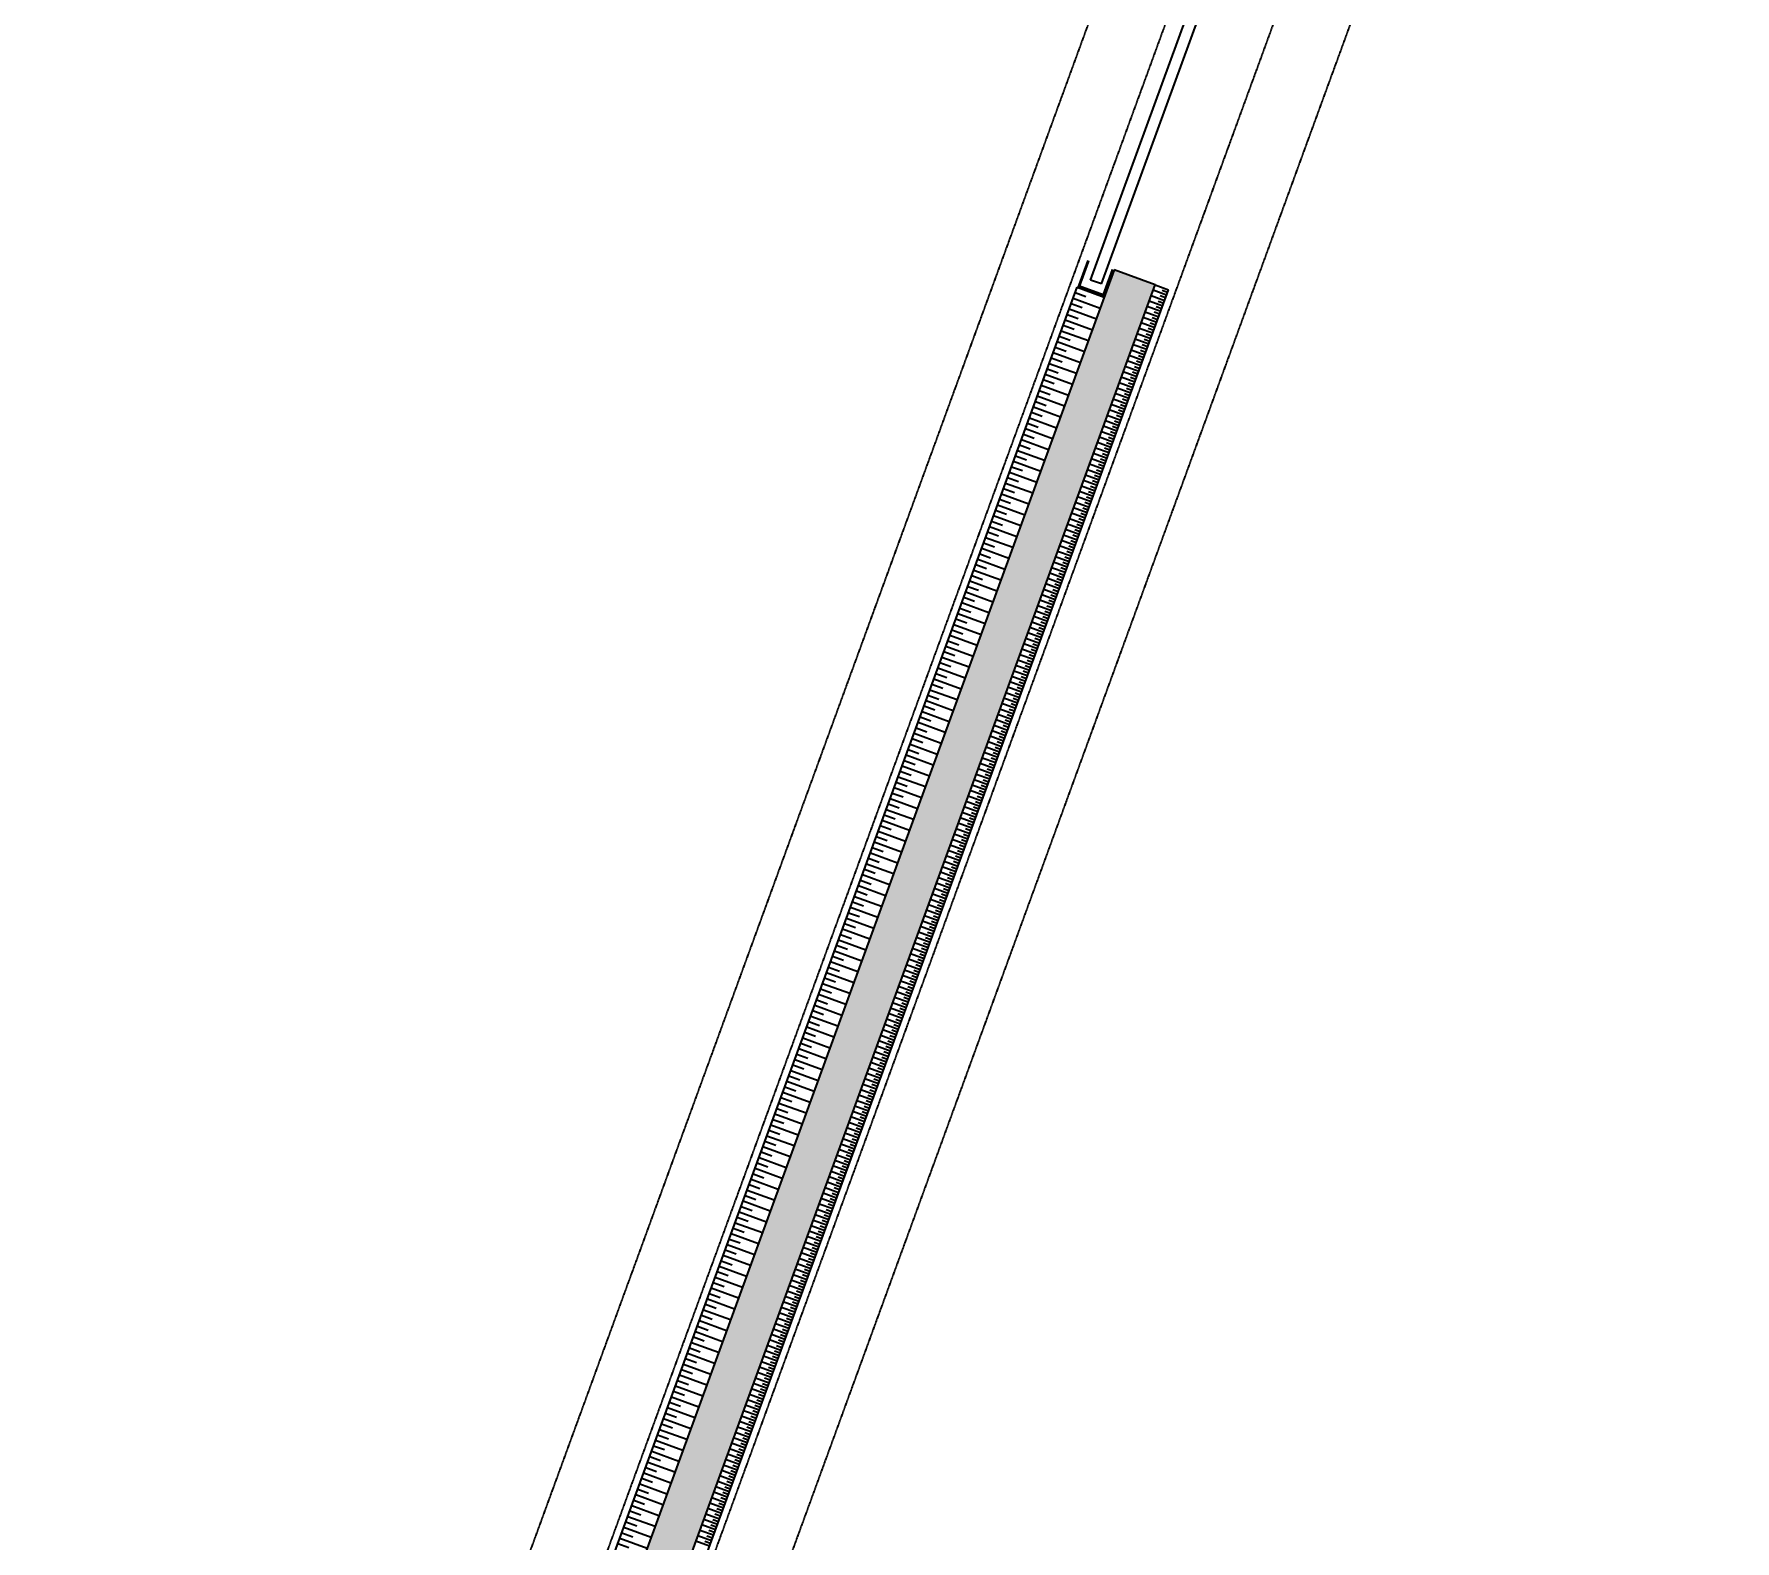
# Model space of a CAD drawing. Extents: x -111898 to 889894, y -2 to 1194865.
# Drawn here: x 677145 to 688891, y 971536 to 981947 of the extents above; entities that cross this region are included whole.
import ezdxf

# ---------------------------------------------------------------- set-up
doc = ezdxf.new("R2010")
doc.units = 0
doc.header["$LTSCALE"] = 10
doc.header["$MEASUREMENT"] = 0
doc.linetypes.add('10平面$0$10平面$0$DASH', pattern=[0.35, 0.25, -0.1])
doc.linetypes.add('10平面$0$DASH', pattern=[0.35, 0.25, -0.1])
doc.layers.get('Defpoints').update_dxf_attribs({"color": 210})
for name, color, linetype in [('0-WALL', 252, 'Continuous'), ('10平面$0$10平面$0$WINDOW', 4, 'Continuous'), ('10平面$0$10平面$0$WINDOW_TEXT', 7, 'Continuous'), ('10平面$0$99平面图例外参$0$A-HATCH-2', 251, 'Continuous'), ('10平面$0$A-LIN-V', 9, 'Continuous'), ('10平面$0$A-SFCE', 30, 'Continuous'), ('10平面$0$AS-WALL', 40, 'Continuous'), ('10平面$0$PUB_HATCH', 8, 'Continuous'), ('WALL', 252, 'Continuous')]:
    doc.layers.add(name, color=color, linetype=linetype)
doc.styles.add('10平面$0$10平面$0$_TCH_WINDOW', font='SIMPLEX', dxfattribs={"height": 3.5, "bigfont": 'GBCBIG'})

# ---------------------------------------------------------------- blocks, each defined once
blk = doc.blocks.new('10平面$0$10平面$0$$DorLib2D$00000126')
at = {"color": 0, "linetype": 'Continuous'}
for p, q in [((-0.532, 0.5), (-0.532, 0.9)), ((0.532, 0.9), (0.532, 0.5))]:
    blk.add_line(p, q, dxfattribs=at)
at = {"color": 0, "linetype": '10平面$0$10平面$0$DASH'}
for p, q in [((-0.532, 0.9), (0.532, 0.9)), ((-0.532, 0.5), (0.532, 0.5))]:
    blk.add_line(p, q, dxfattribs=at)
blk = doc.blocks.new('10平面$0$3333')
at = {"layer": '10平面$0$A-SFCE', "const_width": 20}
blk.add_lwpolyline([(-227064, 766320), (-227064, 766510), (-227244, 766510), (-227244, 766320)], dxfattribs=at)
blk = doc.blocks.new('10平面$0$99平面图例外参$0$$LinePat$填挖边坡')
at = {"color": 0}
for p, q in [((0, 0), (0, -1500)), ((300, 0), (300, -600))]:
    blk.add_line(p, q, dxfattribs=at)
at = {"layer": 'Defpoints', "color": 0}
blk.add_point((600, 0), dxfattribs=at)

msp = doc.modelspace()

# ---------------------------------------------------------------- hatches: boundary and pattern name
at = {"layer": '0-WALL'}
h = msp.add_hatch(dxfattribs=at)
h.set_pattern_fill('草坪或沼泽', color=8, scale=400, angle=-0.200257)
h.set_pattern_definition([(359.79974, (-824318.4, 704905.5), (1605.5824, 1594.398), [240, -48, 64, -48, 240, -960]), (359.79974, (-824398.3, 704953.8), (1605.5824, 1594.398), [160, -120, 240, -120, 160, -800]), (359.79974, (-823836, 705591.9), (1605.5824, 1594.398), [200, -80, 200, -1120]), (359.79974, (-824634.9, 705914.7), (1605.5824, 1594.398), [80, -160, 80, -1280]), (89.79974, (-824474.9, 705914.1), (-1594.398, 1605.5824), [144, -1456]), (89.79974, (-823998.3, 704952.4), (-1594.398, 1605.5824), [160, -1440]), (89.79974, (-823596, 705591), (-1594.398, 1605.5824), [160, -1440]), (44.79974, (-823790.3, 704935.7), (5.5922, 1599.9902), [160, -2102.7417]), (134.79974, (-824206.3, 704937.2), (-1599.9902, 5.5922), [160, -2102.7417]), (63.23469, (-823838.3, 704943.9), (5.5922, 1599.99023), [160, -3417.7088]), (75.7635, (-823918.27, 704952.15), (5.59221, 1599.99023), [160, -6436.969]), (75.7635, (-823516.03, 705590.75), (5.59221, 1599.99023), [128, -6468.969]), (75.7635, (-824442.9, 705914), (5.59221, 1599.99023), [112, -6484.969]), (103.835987, (-824078.27, 704952.7), (5.59221, 1599.99023), [160, -6436.969]), (103.835987, (-823676.03, 705591.3), (5.59221, 1599.99023), [128, -6468.969]), (103.835987, (-824506.9, 705914.2), (5.59221, 1599.99023), [112, -6484.969]), (116.364795, (-824158.3, 704945), (5.5922, 1599.99023), [160, -3417.7069])])
edge = h.paths.add_edge_path()
edge.add_line((741503.08, 933538.38), (741712.87, 934018.57))
edge.add_line((741712.87, 934018.57), (745060.96, 941812.89))
edge.add_line((745060.96, 941812.89), (766890.86, 1001849.76))
edge.add_line((766890.86, 1001849.76), (760346.98, 1016169.02))
edge.add_line((760346.98, 1016169.02), (737579.78, 1026362.54))
edge.add_line((737579.78, 1026362.54), (720756.11, 1037729.77))
edge.add_line((720756.11, 1037729.77), (653654.65, 1067773.01))
edge.add_line((653654.65, 1067773.01), (467795.25, 820503.81))
edge.add_line((467795.25, 820503.81), (468143.58, 820404.89))
edge.add_line((468143.58, 820404.89), (647181.92, 1058601.18))
edge.add_line((647181.92, 1058601.18), (648464.56, 1058132.56))
edge.add_line((648464.56, 1058132.56), (650350.23, 1063296.8))
edge.add_line((650350.23, 1063296.8), (720796.15, 1037558.69))
edge.add_line((720796.15, 1037558.69), (718909.6, 1032395.07))
edge.add_line((718909.6, 1032395.07), (725484.49, 1029992.9))
edge.add_line((725484.49, 1029992.9), (726513.26, 1032808.65))
edge.add_line((726513.26, 1032808.65), (729331.07, 1031779.14))
edge.add_line((729331.07, 1031779.14), (728302.36, 1028963.46))
edge.add_line((728302.36, 1028963.46), (747084.56, 1022101.19))
edge.add_line((747084.56, 1022101.19), (755217.14, 1018452.95))
edge.add_arc((743028.5, 1006160.87), 17310.64, -14.619994, 45.242091, ccw=False)
edge.add_line((759778.64, 1001791.54), (760685.99, 1001458.08))
edge.add_line((760685.99, 1001458.08), (765094.65, 999847.31))
edge.add_line((765094.65, 999847.31), (740941.69, 933744.02))
edge.add_line((740941.69, 933744.02), (741503.08, 933538.38))
at = {"layer": '10平面$0$PUB_HATCH'}
h = msp.add_hatch(dxfattribs=at)
h.set_pattern_fill('石膏板', color=256, scale=30, angle=-20.070289, style=0)
h.set_pattern_definition([(24.929711, (581260.3, 187846.72), (-44.707476, 96.183378), [24, -82.06602]), (114.929711, (581417.13, 187789.42), (-96.183378, -44.707476), [24, -82.06602])])
h.paths.add_polyline_path([(684604.71, 980316.67), (672263.68, 946538.94), (672545.46, 946435.99), (684886.49, 980213.71)])

# ---------------------------------------------------------------- linework, layer by layer
at = {"layer": '10平面$0$A-LIN-V', "color": 8}
for p, q in [((672075.82, 946607.58), (684348.22, 980197.45)), ((684536.07, 980128.81), (684348.22, 980197.45)), ((684886.49, 980213.71), (684980.42, 980179.4)), ((672639.38, 946401.67), (684980.42, 980179.4))]:
    msp.add_line(p, q, dxfattribs=at)
at = {"layer": '10平面$0$AS-WALL', "color": 8}
for p, q in [((684604.71, 980316.67), (672263.68, 946538.94)), ((684886.49, 980213.71), (684604.71, 980316.67)), ((672545.46, 946435.99), (684886.49, 980213.71))]:
    msp.add_line(p, q, dxfattribs=at)
at = {"layer": 'WALL', "color": 8, "linetype": '10平面$0$DASH'}
for p, q in [((670769.92, 944636), (701895.69, 1029828)), ((671239.56, 944464.41), (702365.32, 1029656.41)), ((671897.05, 944224.19), (703022.81, 1029416.19)), ((672366.69, 944052.6), (703492.45, 1029244.6))]:
    msp.add_line(p, q, dxfattribs=at)

# ---------------------------------------------------------------- block references
at = {"layer": '10平面$0$10平面$0$WINDOW'}
ref = msp.add_blockref('10平面$0$10平面$0$$DorLib2D$00000126', (685522.79, 982683.77), dxfattribs=dict(at, xscale=-5000, yscale=-200, zscale=200, rotation=249.9297114355303))
ref.add_attrib('A', 'JLM5050', (685625.44, 982269.58), dxfattribs={"layer": '10平面$0$10平面$0$WINDOW_TEXT', "height": 148.75, "rotation": 69.929711, "style": '10平面$0$10平面$0$_TCH_WINDOW', "width": 0.705882})
at = {"layer": '10平面$0$99平面图例外参$0$A-HATCH-2', "color": 8}
for p, xscale, yscale, zscale, rotation in [((684348.22, 980197.45), -0.13333924430744, 0.1333333333333333, 0.1333333333333333, 69.92971143377525), ((684966.69, 980141.82), -0.06666960571608341, 0.06666666666666667, 0.06666666666666667, 249.9297114354029), ((684320.76, 980122.3), -0.13333924430744, 0.1333333333333333, 0.1333333333333333, 69.92971143377525), ((684925.51, 980029.11), -0.06666960571608341, 0.06666666666666667, 0.06666666666666667, 249.9297114354029), ((684939.24, 980066.68), -0.06666960571608341, 0.06666666666666667, 0.06666666666666667, 249.9297114354029), ((684952.96, 980104.25), -0.06666960571608341, 0.06666666666666667, 0.06666666666666667, 249.9297114354029), ((684265.85, 979972.01), -0.13333924430744, 0.1333333333333333, 0.1333333333333333, 69.92971143377525), ((684293.31, 980047.16), -0.13333924430744, 0.1333333333333333, 0.1333333333333333, 69.92971143377525), ((684884.33, 979916.39), -0.06666960571608341, 0.06666666666666667, 0.06666666666666667, 249.9297114354029), ((684898.05, 979953.96), -0.06666960571608341, 0.06666666666666667, 0.06666666666666667, 249.9297114354029), ((684911.78, 979991.53), -0.06666960571608341, 0.06666666666666667, 0.06666666666666667, 249.9297114354029), ((684238.4, 979896.87), -0.13333924430744, 0.1333333333333333, 0.1333333333333333, 69.92971143377525), ((684843.14, 979803.67), -0.06666960571608341, 0.06666666666666667, 0.06666666666666667, 249.9297114354029), ((684856.87, 979841.24), -0.06666960571608341, 0.06666666666666667, 0.06666666666666667, 249.9297114354029), ((684870.6, 979878.82), -0.06666960571608341, 0.06666666666666667, 0.06666666666666667, 249.9297114354029), ((684183.49, 979746.58), -0.13333924430744, 0.1333333333333333, 0.1333333333333333, 69.92971143377525), ((684210.94, 979821.72), -0.13333924430744, 0.1333333333333333, 0.1333333333333333, 69.92971143377525), ((684788.23, 979653.38), -0.06666960571608341, 0.06666666666666667, 0.06666666666666667, 249.9297114354029), ((684801.96, 979690.95), -0.06666960571608341, 0.06666666666666667, 0.06666666666666667, 249.9297114354029), ((684815.69, 979728.53), -0.06666960571608341, 0.06666666666666667, 0.06666666666666667, 249.9297114354029), ((684829.42, 979766.1), -0.06666960571608341, 0.06666666666666667, 0.06666666666666667, 249.9297114354029), ((684156.03, 979671.43), -0.13333924430744, 0.1333333333333333, 0.1333333333333333, 69.92971143377525), ((684747.05, 979540.66), -0.06666960571608341, 0.06666666666666667, 0.06666666666666667, 249.9297114354029), ((684760.78, 979578.24), -0.06666960571608341, 0.06666666666666667, 0.06666666666666667, 249.9297114354029), ((684774.51, 979615.81), -0.06666960571608341, 0.06666666666666667, 0.06666666666666667, 249.9297114354029), ((684101.12, 979521.14), -0.13333924430744, 0.1333333333333333, 0.1333333333333333, 69.92971143377525), ((684128.58, 979596.29), -0.13333924430744, 0.1333333333333333, 0.1333333333333333, 69.92971143377525), ((684705.87, 979427.95), -0.06666960571608341, 0.06666666666666667, 0.06666666666666667, 249.9297114354029), ((684719.6, 979465.52), -0.06666960571608341, 0.06666666666666667, 0.06666666666666667, 249.9297114354029), ((684733.32, 979503.09), -0.06666960571608341, 0.06666666666666667, 0.06666666666666667, 249.9297114354029), ((684046.21, 979370.85), -0.13333924430744, 0.1333333333333333, 0.1333333333333333, 69.92971143377525), ((684073.67, 979445.99), -0.13333924430744, 0.1333333333333333, 0.1333333333333333, 69.92971143377525), ((684664.69, 979315.23), -0.06666960571608341, 0.06666666666666667, 0.06666666666666667, 249.9297114354029), ((684678.41, 979352.8), -0.06666960571608341, 0.06666666666666667, 0.06666666666666667, 249.9297114354029), ((684692.14, 979390.37), -0.06666960571608341, 0.06666666666666667, 0.06666666666666667, 249.9297114354029), ((684018.76, 979295.7), -0.13333924430744, 0.1333333333333333, 0.1333333333333333, 69.92971143377525), ((684623.5, 979202.51), -0.06666960571608341, 0.06666666666666667, 0.06666666666666667, 249.9297114354029), ((684637.23, 979240.08), -0.06666960571608341, 0.06666666666666667, 0.06666666666666667, 249.9297114354029), ((684650.96, 979277.66), -0.06666960571608341, 0.06666666666666667, 0.06666666666666667, 249.9297114354029), ((683963.85, 979145.41), -0.13333924430744, 0.1333333333333333, 0.1333333333333333, 69.92971143377525), ((683991.3, 979220.56), -0.13333924430744, 0.1333333333333333, 0.1333333333333333, 69.92971143377525), ((684582.32, 979089.79), -0.06666960571608341, 0.06666666666666667, 0.06666666666666667, 249.9297114354029), ((684596.05, 979127.37), -0.06666960571608341, 0.06666666666666667, 0.06666666666666667, 249.9297114354029), ((684609.77, 979164.94), -0.06666960571608341, 0.06666666666666667, 0.06666666666666667, 249.9297114354029), ((683936.39, 979070.27), -0.13333924430744, 0.1333333333333333, 0.1333333333333333, 69.92971143377525), ((684541.14, 978977.08), -0.06666960571608341, 0.06666666666666667, 0.06666666666666667, 249.9297114354029), ((684554.86, 979014.65), -0.06666960571608341, 0.06666666666666667, 0.06666666666666667, 249.9297114354029), ((684568.59, 979052.22), -0.06666960571608341, 0.06666666666666667, 0.06666666666666667, 249.9297114354029), ((683881.48, 978919.98), -0.13333924430744, 0.1333333333333333, 0.1333333333333333, 69.92971143377525), ((683908.94, 978995.12), -0.13333924430744, 0.1333333333333333, 0.1333333333333333, 69.92971143377525), ((684499.95, 978864.36), -0.06666960571608341, 0.06666666666666667, 0.06666666666666667, 249.9297114354029), ((684513.68, 978901.93), -0.06666960571608341, 0.06666666666666667, 0.06666666666666667, 249.9297114354029), ((684527.41, 978939.5), -0.06666960571608341, 0.06666666666666667, 0.06666666666666667, 249.9297114354029), ((683854.03, 978844.83), -0.13333924430744, 0.1333333333333333, 0.1333333333333333, 69.92971143377525), ((684445.04, 978714.07), -0.06666960571608341, 0.06666666666666667, 0.06666666666666667, 249.9297114354029), ((684458.77, 978751.64), -0.06666960571608341, 0.06666666666666667, 0.06666666666666667, 249.9297114354029), ((684472.5, 978789.21), -0.06666960571608341, 0.06666666666666667, 0.06666666666666667, 249.9297114354029), ((684486.23, 978826.79), -0.06666960571608341, 0.06666666666666667, 0.06666666666666667, 249.9297114354029), ((683799.12, 978694.54), -0.13333924430744, 0.1333333333333333, 0.1333333333333333, 69.92971143377525), ((683826.57, 978769.69), -0.13333924430744, 0.1333333333333333, 0.1333333333333333, 69.92971143377525), ((684403.86, 978601.35), -0.06666960571608341, 0.06666666666666667, 0.06666666666666667, 249.9297114354029), ((684417.59, 978638.92), -0.06666960571608341, 0.06666666666666667, 0.06666666666666667, 249.9297114354029), ((684431.32, 978676.49), -0.06666960571608341, 0.06666666666666667, 0.06666666666666667, 249.9297114354029), ((683771.66, 978619.4), -0.13333924430744, 0.1333333333333333, 0.1333333333333333, 69.92971143377525), ((684362.68, 978488.63), -0.06666960571608341, 0.06666666666666667, 0.06666666666666667, 249.9297114354029), ((684376.41, 978526.2), -0.06666960571608341, 0.06666666666666667, 0.06666666666666667, 249.9297114354029), ((684390.13, 978563.78), -0.06666960571608341, 0.06666666666666667, 0.06666666666666667, 249.9297114354029), ((683716.75, 978469.11), -0.13333924430744, 0.1333333333333333, 0.1333333333333333, 69.92971143377525), ((683744.21, 978544.25), -0.13333924430744, 0.1333333333333333, 0.1333333333333333, 69.92971143377525), ((684321.5, 978375.91), -0.06666960571608341, 0.06666666666666667, 0.06666666666666667, 249.9297114354029), ((684335.22, 978413.49), -0.06666960571608341, 0.06666666666666667, 0.06666666666666667, 249.9297114354029), ((684348.95, 978451.06), -0.06666960571608341, 0.06666666666666667, 0.06666666666666667, 249.9297114354029), ((683661.84, 978318.82), -0.13333924430744, 0.1333333333333333, 0.1333333333333333, 69.92971143377525), ((683689.3, 978393.96), -0.13333924430744, 0.1333333333333333, 0.1333333333333333, 69.92971143377525), ((684280.31, 978263.2), -0.06666960571608341, 0.06666666666666667, 0.06666666666666667, 249.9297114354029), ((684294.04, 978300.77), -0.06666960571608341, 0.06666666666666667, 0.06666666666666667, 249.9297114354029), ((684307.77, 978338.34), -0.06666960571608341, 0.06666666666666667, 0.06666666666666667, 249.9297114354029), ((683634.39, 978243.67), -0.13333924430744, 0.1333333333333333, 0.1333333333333333, 69.92971143377525), ((684239.13, 978150.48), -0.06666960571608341, 0.06666666666666667, 0.06666666666666667, 249.9297114354029), ((684252.86, 978188.05), -0.06666960571608341, 0.06666666666666667, 0.06666666666666667, 249.9297114354029), ((684266.59, 978225.62), -0.06666960571608341, 0.06666666666666667, 0.06666666666666667, 249.9297114354029), ((683579.48, 978093.38), -0.13333924430744, 0.1333333333333333, 0.1333333333333333, 69.92971143377525), ((683606.93, 978168.53), -0.13333924430744, 0.1333333333333333, 0.1333333333333333, 69.92971143377525), ((684197.95, 978037.76), -0.06666960571608341, 0.06666666666666667, 0.06666666666666667, 249.9297114354029), ((684211.68, 978075.33), -0.06666960571608341, 0.06666666666666667, 0.06666666666666667, 249.9297114354029), ((684225.4, 978112.91), -0.06666960571608341, 0.06666666666666667, 0.06666666666666667, 249.9297114354029), ((683552.02, 978018.24), -0.13333924430744, 0.1333333333333333, 0.1333333333333333, 69.92971143377525), ((684156.77, 977925.04), -0.06666960571608341, 0.06666666666666667, 0.06666666666666667, 249.9297114354029), ((684170.49, 977962.62), -0.06666960571608341, 0.06666666666666667, 0.06666666666666667, 249.9297114354029), ((684184.22, 978000.19), -0.06666960571608341, 0.06666666666666667, 0.06666666666666667, 249.9297114354029), ((683497.11, 977867.95), -0.13333924430744, 0.1333333333333333, 0.1333333333333333, 69.92971143377525), ((683524.57, 977943.09), -0.13333924430744, 0.1333333333333333, 0.1333333333333333, 69.92971143377525), ((684101.86, 977774.75), -0.06666960571608341, 0.06666666666666667, 0.06666666666666667, 249.9297114354029), ((684115.58, 977812.33), -0.06666960571608341, 0.06666666666666667, 0.06666666666666667, 249.9297114354029), ((684129.31, 977849.9), -0.06666960571608341, 0.06666666666666667, 0.06666666666666667, 249.9297114354029), ((684143.04, 977887.47), -0.06666960571608341, 0.06666666666666667, 0.06666666666666667, 249.9297114354029), ((683469.66, 977792.8), -0.13333924430744, 0.1333333333333333, 0.1333333333333333, 69.92971143377525), ((684060.67, 977662.04), -0.06666960571608341, 0.06666666666666667, 0.06666666666666667, 249.9297114354029), ((684074.4, 977699.61), -0.06666960571608341, 0.06666666666666667, 0.06666666666666667, 249.9297114354029), ((684088.13, 977737.18), -0.06666960571608341, 0.06666666666666667, 0.06666666666666667, 249.9297114354029), ((683414.75, 977642.51), -0.13333924430744, 0.1333333333333333, 0.1333333333333333, 69.92971143377525), ((683442.2, 977717.66), -0.13333924430744, 0.1333333333333333, 0.1333333333333333, 69.92971143377525), ((684019.49, 977549.32), -0.06666960571608341, 0.06666666666666667, 0.06666666666666667, 249.9297114354029), ((684033.22, 977586.89), -0.06666960571608341, 0.06666666666666667, 0.06666666666666667, 249.9297114354029), ((684046.95, 977624.46), -0.06666960571608341, 0.06666666666666667, 0.06666666666666667, 249.9297114354029), ((683359.84, 977492.22), -0.13333924430744, 0.1333333333333333, 0.1333333333333333, 69.92971143377525), ((683387.29, 977567.37), -0.13333924430744, 0.1333333333333333, 0.1333333333333333, 69.92971143377525), ((683978.31, 977436.6), -0.06666960571608341, 0.06666666666666667, 0.06666666666666667, 249.9297114354029), ((683992.04, 977474.17), -0.06666960571608341, 0.06666666666666667, 0.06666666666666667, 249.9297114354029), ((684005.76, 977511.75), -0.06666960571608341, 0.06666666666666667, 0.06666666666666667, 249.9297114354029), ((683332.38, 977417.08), -0.13333924430744, 0.1333333333333333, 0.1333333333333333, 69.92971143377525), ((683937.13, 977323.88), -0.06666960571608341, 0.06666666666666667, 0.06666666666666667, 249.9297114354029), ((683950.85, 977361.46), -0.06666960571608341, 0.06666666666666667, 0.06666666666666667, 249.9297114354029), ((683964.58, 977399.03), -0.06666960571608341, 0.06666666666666667, 0.06666666666666667, 249.9297114354029), ((683277.47, 977266.79), -0.13333924430744, 0.1333333333333333, 0.1333333333333333, 69.92971143377525), ((683304.93, 977341.93), -0.13333924430744, 0.1333333333333333, 0.1333333333333333, 69.92971143377525), ((683895.94, 977211.17), -0.06666960571608341, 0.06666666666666667, 0.06666666666666667, 249.9297114354029), ((683909.67, 977248.74), -0.06666960571608341, 0.06666666666666667, 0.06666666666666667, 249.9297114354029), ((683923.4, 977286.31), -0.06666960571608341, 0.06666666666666667, 0.06666666666666667, 249.9297114354029), ((683250.02, 977191.64), -0.13333924430744, 0.1333333333333333, 0.1333333333333333, 69.92971143377525), ((683854.76, 977098.45), -0.06666960571608341, 0.06666666666666667, 0.06666666666666667, 249.9297114354029), ((683868.49, 977136.02), -0.06666960571608341, 0.06666666666666667, 0.06666666666666667, 249.9297114354029), ((683882.22, 977173.59), -0.06666960571608341, 0.06666666666666667, 0.06666666666666667, 249.9297114354029), ((683195.11, 977041.35), -0.13333924430744, 0.1333333333333333, 0.1333333333333333, 69.92971143377525), ((683222.56, 977116.5), -0.13333924430744, 0.1333333333333333, 0.1333333333333333, 69.92971143377525), ((683813.58, 976985.73), -0.06666960571608341, 0.06666666666666667, 0.06666666666666667, 249.9297114354029), ((683827.31, 977023.3), -0.06666960571608341, 0.06666666666666667, 0.06666666666666667, 249.9297114354029), ((683841.03, 977060.88), -0.06666960571608341, 0.06666666666666667, 0.06666666666666667, 249.9297114354029), ((683167.65, 976966.21), -0.13333924430744, 0.1333333333333333, 0.1333333333333333, 69.92971143377525), ((683758.67, 976835.44), -0.06666960571608341, 0.06666666666666667, 0.06666666666666667, 249.9297114354029), ((683772.4, 976873.01), -0.06666960571608341, 0.06666666666666667, 0.06666666666666667, 249.9297114354029), ((683786.12, 976910.59), -0.06666960571608341, 0.06666666666666667, 0.06666666666666667, 249.9297114354029), ((683799.85, 976948.16), -0.06666960571608341, 0.06666666666666667, 0.06666666666666667, 249.9297114354029), ((683112.74, 976815.92), -0.13333924430744, 0.1333333333333333, 0.1333333333333333, 69.92971143377525), ((683140.2, 976891.06), -0.13333924430744, 0.1333333333333333, 0.1333333333333333, 69.92971143377525), ((683717.49, 976722.72), -0.06666960571608341, 0.06666666666666667, 0.06666666666666667, 249.9297114354029), ((683731.21, 976760.29), -0.06666960571608341, 0.06666666666666667, 0.06666666666666667, 249.9297114354029), ((683744.94, 976797.87), -0.06666960571608341, 0.06666666666666667, 0.06666666666666667, 249.9297114354029), ((683085.29, 976740.77), -0.13333924430744, 0.1333333333333333, 0.1333333333333333, 69.92971143377525), ((683676.3, 976610), -0.06666960571608341, 0.06666666666666667, 0.06666666666666667, 249.9297114354029), ((683690.03, 976647.58), -0.06666960571608341, 0.06666666666666667, 0.06666666666666667, 249.9297114354029), ((683703.76, 976685.15), -0.06666960571608341, 0.06666666666666667, 0.06666666666666667, 249.9297114354029), ((683030.38, 976590.48), -0.13333924430744, 0.1333333333333333, 0.1333333333333333, 69.92971143377525), ((683057.83, 976665.63), -0.13333924430744, 0.1333333333333333, 0.1333333333333333, 69.92971143377525), ((683635.12, 976497.29), -0.06666960571608341, 0.06666666666666667, 0.06666666666666667, 249.9297114354029), ((683648.85, 976534.86), -0.06666960571608341, 0.06666666666666667, 0.06666666666666667, 249.9297114354029), ((683662.58, 976572.43), -0.06666960571608341, 0.06666666666666667, 0.06666666666666667, 249.9297114354029), ((682975.47, 976440.19), -0.13333924430744, 0.1333333333333333, 0.1333333333333333, 69.92971143377525), ((683002.92, 976515.34), -0.13333924430744, 0.1333333333333333, 0.1333333333333333, 69.92971143377525), ((683593.94, 976384.57), -0.06666960571608341, 0.06666666666666667, 0.06666666666666667, 249.9297114354029), ((683607.67, 976422.14), -0.06666960571608341, 0.06666666666666667, 0.06666666666666667, 249.9297114354029), ((683621.39, 976459.71), -0.06666960571608341, 0.06666666666666667, 0.06666666666666667, 249.9297114354029), ((682948.01, 976365.05), -0.13333924430744, 0.1333333333333333, 0.1333333333333333, 69.92971143377525), ((683552.76, 976271.85), -0.06666960571608341, 0.06666666666666667, 0.06666666666666667, 249.9297114354029), ((683566.48, 976309.42), -0.06666960571608341, 0.06666666666666667, 0.06666666666666667, 249.9297114354029), ((683580.21, 976347), -0.06666960571608341, 0.06666666666666667, 0.06666666666666667, 249.9297114354029), ((682893.1, 976214.75), -0.13333924430744, 0.1333333333333333, 0.1333333333333333, 69.92971143377525), ((682920.56, 976289.9), -0.13333924430744, 0.1333333333333333, 0.1333333333333333, 69.92971143377525), ((683511.57, 976159.13), -0.06666960571608341, 0.06666666666666667, 0.06666666666666667, 249.9297114354029), ((683525.3, 976196.71), -0.06666960571608341, 0.06666666666666667, 0.06666666666666667, 249.9297114354029), ((683539.03, 976234.28), -0.06666960571608341, 0.06666666666666667, 0.06666666666666667, 249.9297114354029), ((682865.65, 976139.61), -0.13333924430744, 0.1333333333333333, 0.1333333333333333, 69.92971143377525), ((683470.39, 976046.42), -0.06666960571608341, 0.06666666666666667, 0.06666666666666667, 249.9297114354029), ((683484.12, 976083.99), -0.06666960571608341, 0.06666666666666667, 0.06666666666666667, 249.9297114354029), ((683497.85, 976121.56), -0.06666960571608341, 0.06666666666666667, 0.06666666666666667, 249.9297114354029), ((682810.74, 975989.32), -0.13333924430744, 0.1333333333333333, 0.1333333333333333, 69.92971143377525), ((682838.19, 976064.46), -0.13333924430744, 0.1333333333333333, 0.1333333333333333, 69.92971143377525), ((683415.48, 975896.13), -0.06666960571608341, 0.06666666666666667, 0.06666666666666667, 249.9297114354029), ((683429.21, 975933.7), -0.06666960571608341, 0.06666666666666667, 0.06666666666666667, 249.9297114354029), ((683442.94, 975971.27), -0.06666960571608341, 0.06666666666666667, 0.06666666666666667, 249.9297114354029), ((683456.66, 976008.84), -0.06666960571608341, 0.06666666666666667, 0.06666666666666667, 249.9297114354029), ((682783.28, 975914.17), -0.13333924430744, 0.1333333333333333, 0.1333333333333333, 69.92971143377525), ((683374.3, 975783.41), -0.06666960571608341, 0.06666666666666667, 0.06666666666666667, 249.9297114354029), ((683388.03, 975820.98), -0.06666960571608341, 0.06666666666666667, 0.06666666666666667, 249.9297114354029), ((683401.75, 975858.55), -0.06666960571608341, 0.06666666666666667, 0.06666666666666667, 249.9297114354029), ((682728.37, 975763.88), -0.13333924430744, 0.1333333333333333, 0.1333333333333333, 69.92971143377525), ((682755.83, 975839.03), -0.13333924430744, 0.1333333333333333, 0.1333333333333333, 69.92971143377525), ((683333.12, 975670.69), -0.06666960571608341, 0.06666666666666667, 0.06666666666666667, 249.9297114354029), ((683346.84, 975708.26), -0.06666960571608341, 0.06666666666666667, 0.06666666666666667, 249.9297114354029), ((683360.57, 975745.84), -0.06666960571608341, 0.06666666666666667, 0.06666666666666667, 249.9297114354029), ((682673.46, 975613.59), -0.13333924430744, 0.1333333333333333, 0.1333333333333333, 69.92971143377525), ((682700.92, 975688.74), -0.13333924430744, 0.1333333333333333, 0.1333333333333333, 69.92971143377525), ((683291.93, 975557.97), -0.06666960571608341, 0.06666666666666667, 0.06666666666666667, 249.9297114354029), ((683305.66, 975595.55), -0.06666960571608341, 0.06666666666666667, 0.06666666666666667, 249.9297114354029), ((683319.39, 975633.12), -0.06666960571608341, 0.06666666666666667, 0.06666666666666667, 249.9297114354029), ((682646.01, 975538.45), -0.13333924430744, 0.1333333333333333, 0.1333333333333333, 69.92971143377525), ((683250.75, 975445.26), -0.06666960571608341, 0.06666666666666667, 0.06666666666666667, 249.9297114354029), ((683264.48, 975482.83), -0.06666960571608341, 0.06666666666666667, 0.06666666666666667, 249.9297114354029), ((683278.21, 975520.4), -0.06666960571608341, 0.06666666666666667, 0.06666666666666667, 249.9297114354029), ((682591.1, 975388.16), -0.13333924430744, 0.1333333333333333, 0.1333333333333333, 69.92971143377525), ((682618.55, 975463.3), -0.13333924430744, 0.1333333333333333, 0.1333333333333333, 69.92971143377525), ((683209.57, 975332.54), -0.06666960571608341, 0.06666666666666667, 0.06666666666666667, 249.9297114354029), ((683223.3, 975370.11), -0.06666960571608341, 0.06666666666666667, 0.06666666666666667, 249.9297114354029), ((683237.02, 975407.68), -0.06666960571608341, 0.06666666666666667, 0.06666666666666667, 249.9297114354029), ((682563.64, 975313.01), -0.13333924430744, 0.1333333333333333, 0.1333333333333333, 69.92971143377525), ((683168.39, 975219.82), -0.06666960571608341, 0.06666666666666667, 0.06666666666666667, 249.9297114354029), ((683182.11, 975257.39), -0.06666960571608341, 0.06666666666666667, 0.06666666666666667, 249.9297114354029), ((683195.84, 975294.97), -0.06666960571608341, 0.06666666666666667, 0.06666666666666667, 249.9297114354029), ((682508.73, 975162.72), -0.13333924430744, 0.1333333333333333, 0.1333333333333333, 69.92971143377525), ((682536.19, 975237.87), -0.13333924430744, 0.1333333333333333, 0.1333333333333333, 69.92971143377525), ((683127.2, 975107.1), -0.06666960571608341, 0.06666666666666667, 0.06666666666666667, 249.9297114354029), ((683140.93, 975144.68), -0.06666960571608341, 0.06666666666666667, 0.06666666666666667, 249.9297114354029), ((683154.66, 975182.25), -0.06666960571608341, 0.06666666666666667, 0.06666666666666667, 249.9297114354029), ((682481.28, 975087.58), -0.13333924430744, 0.1333333333333333, 0.1333333333333333, 69.92971143377525), ((683072.29, 974956.81), -0.06666960571608341, 0.06666666666666667, 0.06666666666666667, 249.9297114354029), ((683086.02, 974994.39), -0.06666960571608341, 0.06666666666666667, 0.06666666666666667, 249.9297114354029), ((683099.75, 975031.96), -0.06666960571608341, 0.06666666666666667, 0.06666666666666667, 249.9297114354029), ((683113.48, 975069.53), -0.06666960571608341, 0.06666666666666667, 0.06666666666666667, 249.9297114354029), ((682426.37, 974937.29), -0.13333924430744, 0.1333333333333333, 0.1333333333333333, 69.92971143377525), ((682453.82, 975012.43), -0.13333924430744, 0.1333333333333333, 0.1333333333333333, 69.92971143377525), ((683031.11, 974844.09), -0.06666960571608341, 0.06666666666666667, 0.06666666666666667, 249.9297114354029), ((683044.84, 974881.67), -0.06666960571608341, 0.06666666666666667, 0.06666666666666667, 249.9297114354029), ((683058.57, 974919.24), -0.06666960571608341, 0.06666666666666667, 0.06666666666666667, 249.9297114354029), ((682398.91, 974862.14), -0.13333924430744, 0.1333333333333333, 0.1333333333333333, 69.92971143377525), ((682989.93, 974731.38), -0.06666960571608341, 0.06666666666666667, 0.06666666666666667, 249.9297114354029), ((683003.66, 974768.95), -0.06666960571608341, 0.06666666666666667, 0.06666666666666667, 249.9297114354029), ((683017.38, 974806.52), -0.06666960571608341, 0.06666666666666667, 0.06666666666666667, 249.9297114354029), ((682344, 974711.85), -0.13333924430744, 0.1333333333333333, 0.1333333333333333, 69.92971143377525), ((682371.46, 974787), -0.13333924430744, 0.1333333333333333, 0.1333333333333333, 69.92971143377525), ((682948.75, 974618.66), -0.06666960571608341, 0.06666666666666667, 0.06666666666666667, 249.9297114354029), ((682962.47, 974656.23), -0.06666960571608341, 0.06666666666666667, 0.06666666666666667, 249.9297114354029), ((682976.2, 974693.8), -0.06666960571608341, 0.06666666666666667, 0.06666666666666667, 249.9297114354029), ((682289.09, 974561.56), -0.13333924430744, 0.1333333333333333, 0.1333333333333333, 69.92971143377525), ((682316.55, 974636.71), -0.13333924430744, 0.1333333333333333, 0.1333333333333333, 69.92971143377525), ((682907.56, 974505.94), -0.06666960571608341, 0.06666666666666667, 0.06666666666666667, 249.9297114354029), ((682921.29, 974543.51), -0.06666960571608341, 0.06666666666666667, 0.06666666666666667, 249.9297114354029), ((682935.02, 974581.09), -0.06666960571608341, 0.06666666666666667, 0.06666666666666667, 249.9297114354029), ((682261.64, 974486.42), -0.13333924430744, 0.1333333333333333, 0.1333333333333333, 69.92971143377525), ((682866.38, 974393.22), -0.06666960571608341, 0.06666666666666667, 0.06666666666666667, 249.9297114354029), ((682880.11, 974430.8), -0.06666960571608341, 0.06666666666666667, 0.06666666666666667, 249.9297114354029), ((682893.84, 974468.37), -0.06666960571608341, 0.06666666666666667, 0.06666666666666667, 249.9297114354029), ((682206.73, 974336.13), -0.13333924430744, 0.1333333333333333, 0.1333333333333333, 69.92971143377525), ((682234.18, 974411.27), -0.13333924430744, 0.1333333333333333, 0.1333333333333333, 69.92971143377525), ((682825.2, 974280.51), -0.06666960571608341, 0.06666666666666667, 0.06666666666666667, 249.9297114354029), ((682838.93, 974318.08), -0.06666960571608341, 0.06666666666666667, 0.06666666666666667, 249.9297114354029), ((682852.65, 974355.65), -0.06666960571608341, 0.06666666666666667, 0.06666666666666667, 249.9297114354029), ((682179.27, 974260.98), -0.13333924430744, 0.1333333333333333, 0.1333333333333333, 69.92971143377525), ((682770.29, 974130.22), -0.06666960571608341, 0.06666666666666667, 0.06666666666666667, 249.9297114354029), ((682784.02, 974167.79), -0.06666960571608341, 0.06666666666666667, 0.06666666666666667, 249.9297114354029), ((682797.74, 974205.36), -0.06666960571608341, 0.06666666666666667, 0.06666666666666667, 249.9297114354029), ((682811.47, 974242.93), -0.06666960571608341, 0.06666666666666667, 0.06666666666666667, 249.9297114354029), ((682124.36, 974110.69), -0.13333924430744, 0.1333333333333333, 0.1333333333333333, 69.92971143377525), ((682151.82, 974185.84), -0.13333924430744, 0.1333333333333333, 0.1333333333333333, 69.92971143377525), ((682729.11, 974017.5), -0.06666960571608341, 0.06666666666666667, 0.06666666666666667, 249.9297114354029), ((682742.83, 974055.07), -0.06666960571608341, 0.06666666666666667, 0.06666666666666667, 249.9297114354029), ((682756.56, 974092.64), -0.06666960571608341, 0.06666666666666667, 0.06666666666666667, 249.9297114354029), ((682096.91, 974035.55), -0.13333924430744, 0.1333333333333333, 0.1333333333333333, 69.92971143377525), ((682687.92, 973904.78), -0.06666960571608341, 0.06666666666666667, 0.06666666666666667, 249.9297114354029), ((682701.65, 973942.35), -0.06666960571608341, 0.06666666666666667, 0.06666666666666667, 249.9297114354029), ((682715.38, 973979.93), -0.06666960571608341, 0.06666666666666667, 0.06666666666666667, 249.9297114354029), ((682042, 973885.26), -0.13333924430744, 0.1333333333333333, 0.1333333333333333, 69.92971143377525), ((682069.45, 973960.4), -0.13333924430744, 0.1333333333333333, 0.1333333333333333, 69.92971143377525), ((682646.74, 973792.06), -0.06666960571608341, 0.06666666666666667, 0.06666666666666667, 249.9297114354029), ((682660.47, 973829.64), -0.06666960571608341, 0.06666666666666667, 0.06666666666666667, 249.9297114354029), ((682674.2, 973867.21), -0.06666960571608341, 0.06666666666666667, 0.06666666666666667, 249.9297114354029), ((681987.09, 973734.97), -0.13333924430744, 0.1333333333333333, 0.1333333333333333, 69.92971143377525), ((682014.54, 973810.11), -0.13333924430744, 0.1333333333333333, 0.1333333333333333, 69.92971143377525), ((682605.56, 973679.35), -0.06666960571608341, 0.06666666666666667, 0.06666666666666667, 249.9297114354029), ((682619.29, 973716.92), -0.06666960571608341, 0.06666666666666667, 0.06666666666666667, 249.9297114354029), ((682633.01, 973754.49), -0.06666960571608341, 0.06666666666666667, 0.06666666666666667, 249.9297114354029), ((681959.63, 973659.82), -0.13333924430744, 0.1333333333333333, 0.1333333333333333, 69.92971143377525), ((682564.38, 973566.63), -0.06666960571608341, 0.06666666666666667, 0.06666666666666667, 249.9297114354029), ((682578.1, 973604.2), -0.06666960571608341, 0.06666666666666667, 0.06666666666666667, 249.9297114354029), ((682591.83, 973641.77), -0.06666960571608341, 0.06666666666666667, 0.06666666666666667, 249.9297114354029), ((681904.72, 973509.53), -0.13333924430744, 0.1333333333333333, 0.1333333333333333, 69.92971143377525), ((681932.18, 973584.68), -0.13333924430744, 0.1333333333333333, 0.1333333333333333, 69.92971143377525), ((682523.19, 973453.91), -0.06666960571608341, 0.06666666666666667, 0.06666666666666667, 249.9297114354029), ((682536.92, 973491.48), -0.06666960571608341, 0.06666666666666667, 0.06666666666666667, 249.9297114354029), ((682550.65, 973529.06), -0.06666960571608341, 0.06666666666666667, 0.06666666666666667, 249.9297114354029), ((681877.27, 973434.39), -0.13333924430744, 0.1333333333333333, 0.1333333333333333, 69.92971143377525), ((682482.01, 973341.19), -0.06666960571608341, 0.06666666666666667, 0.06666666666666667, 249.9297114354029), ((682495.74, 973378.77), -0.06666960571608341, 0.06666666666666667, 0.06666666666666667, 249.9297114354029), ((682509.47, 973416.34), -0.06666960571608341, 0.06666666666666667, 0.06666666666666667, 249.9297114354029), ((681822.36, 973284.1), -0.13333924430744, 0.1333333333333333, 0.1333333333333333, 69.92971143377525), ((681849.81, 973359.24), -0.13333924430744, 0.1333333333333333, 0.1333333333333333, 69.92971143377525), ((682427.1, 973190.9), -0.06666960571608341, 0.06666666666666667, 0.06666666666666667, 249.9297114354029), ((682440.83, 973228.48), -0.06666960571608341, 0.06666666666666667, 0.06666666666666667, 249.9297114354029), ((682454.56, 973266.05), -0.06666960571608341, 0.06666666666666667, 0.06666666666666667, 249.9297114354029), ((682468.28, 973303.62), -0.06666960571608341, 0.06666666666666667, 0.06666666666666667, 249.9297114354029), ((681794.9, 973208.95), -0.13333924430744, 0.1333333333333333, 0.1333333333333333, 69.92971143377525), ((682385.92, 973078.19), -0.06666960571608341, 0.06666666666666667, 0.06666666666666667, 249.9297114354029), ((682399.65, 973115.76), -0.06666960571608341, 0.06666666666666667, 0.06666666666666667, 249.9297114354029), ((682413.37, 973153.33), -0.06666960571608341, 0.06666666666666667, 0.06666666666666667, 249.9297114354029), ((681739.99, 973058.66), -0.13333924430744, 0.1333333333333333, 0.1333333333333333, 69.92971143377525), ((681767.45, 973133.8), -0.13333924430744, 0.1333333333333333, 0.1333333333333333, 69.92971143377525), ((682344.74, 972965.47), -0.06666960571608341, 0.06666666666666667, 0.06666666666666667, 249.9297114354029), ((682358.46, 973003.04), -0.06666960571608341, 0.06666666666666667, 0.06666666666666667, 249.9297114354029), ((682372.19, 973040.61), -0.06666960571608341, 0.06666666666666667, 0.06666666666666667, 249.9297114354029), ((681712.54, 972983.51), -0.13333924430744, 0.1333333333333333, 0.1333333333333333, 69.92971143377525), ((682303.55, 972852.75), -0.06666960571608341, 0.06666666666666667, 0.06666666666666667, 249.9297114354029), ((682317.28, 972890.32), -0.06666960571608341, 0.06666666666666667, 0.06666666666666667, 249.9297114354029), ((682331.01, 972927.89), -0.06666960571608341, 0.06666666666666667, 0.06666666666666667, 249.9297114354029), ((681657.63, 972833.22), -0.13333924430744, 0.1333333333333333, 0.1333333333333333, 69.92971143377525), ((681685.08, 972908.37), -0.13333924430744, 0.1333333333333333, 0.1333333333333333, 69.92971143377525), ((682262.37, 972740.03), -0.06666960571608341, 0.06666666666666667, 0.06666666666666667, 249.9297114354029), ((682276.1, 972777.6), -0.06666960571608341, 0.06666666666666667, 0.06666666666666667, 249.9297114354029), ((682289.83, 972815.18), -0.06666960571608341, 0.06666666666666667, 0.06666666666666667, 249.9297114354029), ((681602.72, 972682.93), -0.13333924430744, 0.1333333333333333, 0.1333333333333333, 69.92971143377525), ((681630.17, 972758.08), -0.13333924430744, 0.1333333333333333, 0.1333333333333333, 69.92971143377525), ((682221.19, 972627.31), -0.06666960571608341, 0.06666666666666667, 0.06666666666666667, 249.9297114354029), ((682234.92, 972664.89), -0.06666960571608341, 0.06666666666666667, 0.06666666666666667, 249.9297114354029), ((682248.64, 972702.46), -0.06666960571608341, 0.06666666666666667, 0.06666666666666667, 249.9297114354029), ((681575.26, 972607.79), -0.13333924430744, 0.1333333333333333, 0.1333333333333333, 69.92971143377525), ((682180.01, 972514.6), -0.06666960571608341, 0.06666666666666667, 0.06666666666666667, 249.9297114354029), ((682193.73, 972552.17), -0.06666960571608341, 0.06666666666666667, 0.06666666666666667, 249.9297114354029), ((682207.46, 972589.74), -0.06666960571608341, 0.06666666666666667, 0.06666666666666667, 249.9297114354029), ((681520.35, 972457.5), -0.13333924430744, 0.1333333333333333, 0.1333333333333333, 69.92971143377525), ((681547.81, 972532.64), -0.13333924430744, 0.1333333333333333, 0.1333333333333333, 69.92971143377525), ((682138.82, 972401.88), -0.06666960571608341, 0.06666666666666667, 0.06666666666666667, 249.9297114354029), ((682152.55, 972439.45), -0.06666960571608341, 0.06666666666666667, 0.06666666666666667, 249.9297114354029), ((682166.28, 972477.02), -0.06666960571608341, 0.06666666666666667, 0.06666666666666667, 249.9297114354029), ((681492.9, 972382.35), -0.13333924430744, 0.1333333333333333, 0.1333333333333333, 69.92971143377525), ((682083.91, 972251.59), -0.06666960571608341, 0.06666666666666667, 0.06666666666666667, 249.9297114354029), ((682097.64, 972289.16), -0.06666960571608341, 0.06666666666666667, 0.06666666666666667, 249.9297114354029), ((682111.37, 972326.73), -0.06666960571608341, 0.06666666666666667, 0.06666666666666667, 249.9297114354029), ((682125.1, 972364.31), -0.06666960571608341, 0.06666666666666667, 0.06666666666666667, 249.9297114354029), ((681437.99, 972232.06), -0.13333924430744, 0.1333333333333333, 0.1333333333333333, 69.92971143377525), ((681465.44, 972307.21), -0.13333924430744, 0.1333333333333333, 0.1333333333333333, 69.92971143377525), ((682042.73, 972138.87), -0.06666960571608341, 0.06666666666666667, 0.06666666666666667, 249.9297114354029), ((682056.46, 972176.44), -0.06666960571608341, 0.06666666666666667, 0.06666666666666667, 249.9297114354029), ((682070.19, 972214.02), -0.06666960571608341, 0.06666666666666667, 0.06666666666666667, 249.9297114354029), ((681410.53, 972156.92), -0.13333924430744, 0.1333333333333333, 0.1333333333333333, 69.92971143377525), ((682001.55, 972026.15), -0.06666960571608341, 0.06666666666666667, 0.06666666666666667, 249.9297114354029), ((682015.28, 972063.73), -0.06666960571608341, 0.06666666666666667, 0.06666666666666667, 249.9297114354029), ((682029, 972101.3), -0.06666960571608341, 0.06666666666666667, 0.06666666666666667, 249.9297114354029), ((681355.62, 972006.63), -0.13333924430744, 0.1333333333333333, 0.1333333333333333, 69.92971143377525), ((681383.08, 972081.77), -0.13333924430744, 0.1333333333333333, 0.1333333333333333, 69.92971143377525), ((681960.37, 971913.44), -0.06666960571608341, 0.06666666666666667, 0.06666666666666667, 249.9297114354029), ((681974.09, 971951.01), -0.06666960571608341, 0.06666666666666667, 0.06666666666666667, 249.9297114354029), ((681987.82, 971988.58), -0.06666960571608341, 0.06666666666666667, 0.06666666666666667, 249.9297114354029), ((681300.71, 971856.34), -0.13333924430744, 0.1333333333333333, 0.1333333333333333, 69.92971143377525), ((681328.17, 971931.48), -0.13333924430744, 0.1333333333333333, 0.1333333333333333, 69.92971143377525), ((681919.18, 971800.72), -0.06666960571608341, 0.06666666666666667, 0.06666666666666667, 249.9297114354029), ((681932.91, 971838.29), -0.06666960571608341, 0.06666666666666667, 0.06666666666666667, 249.9297114354029), ((681946.64, 971875.86), -0.06666960571608341, 0.06666666666666667, 0.06666666666666667, 249.9297114354029), ((681273.26, 971781.19), -0.13333924430744, 0.1333333333333333, 0.1333333333333333, 69.92971143377525), ((681878, 971688), -0.06666960571608341, 0.06666666666666667, 0.06666666666666667, 249.9297114354029), ((681891.73, 971725.57), -0.06666960571608341, 0.06666666666666667, 0.06666666666666667, 249.9297114354029), ((681905.46, 971763.15), -0.06666960571608341, 0.06666666666666667, 0.06666666666666667, 249.9297114354029), ((681218.35, 971630.9), -0.13333924430744, 0.1333333333333333, 0.1333333333333333, 69.92971143377525), ((681245.8, 971706.05), -0.13333924430744, 0.1333333333333333, 0.1333333333333333, 69.92971143377525), ((681836.82, 971575.28), -0.06666960571608341, 0.06666666666666667, 0.06666666666666667, 249.9297114354029), ((681850.55, 971612.86), -0.06666960571608341, 0.06666666666666667, 0.06666666666666667, 249.9297114354029), ((681864.27, 971650.43), -0.06666960571608341, 0.06666666666666667, 0.06666666666666667, 249.9297114354029), ((681190.89, 971555.76), -0.13333924430744, 0.1333333333333333, 0.1333333333333333, 69.92971143377525), ((681809.36, 971500.14), -0.06666960571608341, 0.06666666666666667, 0.06666666666666667, 249.9297114354029), ((681823.09, 971537.71), -0.06666960571608341, 0.06666666666666667, 0.06666666666666667, 249.9297114354029)]:
    msp.add_blockref('10平面$0$99平面图例外参$0$$LinePat$填挖边坡', p, dxfattribs=dict(at, xscale=xscale, yscale=yscale, zscale=zscale, rotation=rotation))
at = {"layer": '10平面$0$A-SFCE', "xscale": -1, "rotation": 159.9297114345931}
msp.add_blockref('10平面$0$3333', (1160850.48, 1622180.99), dxfattribs=at)

doc.saveas('drawing.dxf')
